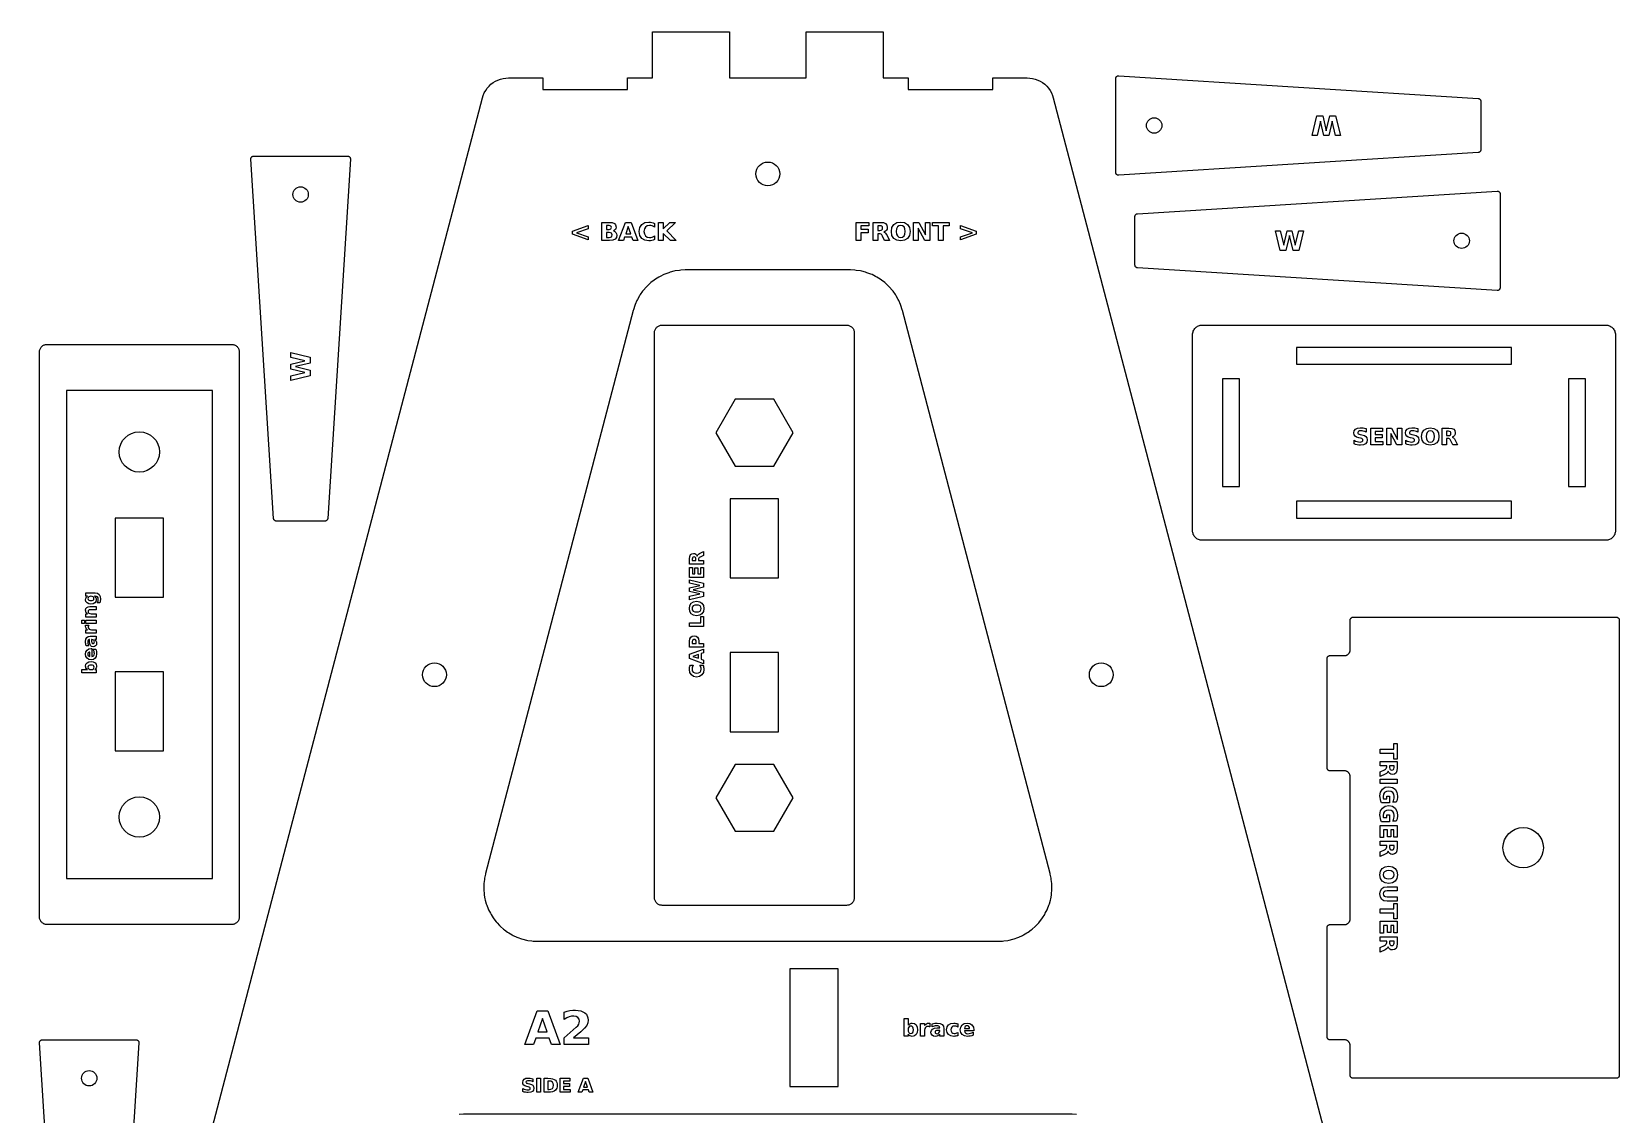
# Model space of a CAD drawing. Header units: millimetres. Extents: x 6 to 892, y 6 to 593.
# Drawn here: x 479 to 892, y 311.6 to 593.4 of the extents above; entities that cross this region are included whole.
import ezdxf

# ---------------------------------------------------------------- set-up
doc = ezdxf.new("R2010")
doc.units = ezdxf.units.MM
doc.layers.add('CUT', color=1, linetype='Continuous')
doc.layers.add('ENGRAVE', color=5, linetype='Continuous')

msp = doc.modelspace()

# ---------------------------------------------------------------- linework, layer by layer
at = {"layer": 'CUT'}
for points in [[(462.6, 66.6), (526.88, 311.65), (538.68, 356.65), (596.25, 576.13), (596.46, 576.8), (596.74, 577.45), (597.09, 578.07), (597.5, 578.65), (597.96, 579.18), (598.47, 579.67), (599.03, 580.1), (599.63, 580.47), (600.27, 580.79), (600.93, 581.03), (601.62, 581.21), (602.31, 581.31), (603.02, 581.35), (612, 581.35), (612, 578.35), (634, 578.35), (634, 581.35), (640.5, 581.35), (640.5, 593.35), (660.5, 593.35), (660.5, 581.35), (680.5, 581.35), (680.5, 593.35), (700.5, 593.35), (700.5, 581.35), (707, 581.35), (707, 578.35), (729, 578.35), (729, 581.35), (737.98, 581.35), (738.69, 581.31), (739.38, 581.21), (740.07, 581.03), (740.73, 580.79), (741.37, 580.47), (741.97, 580.1), (742.53, 579.67), (743.04, 579.18), (743.5, 578.65), (743.91, 578.07), (744.26, 577.45), (744.54, 576.8), (744.75, 576.13), (802.32, 356.65), (814.12, 311.65), (878.4, 66.6)], [(486.91, 236.7), (481, 330.2), (481, 330.27), (481.01, 330.35), (481.02, 330.42), (481.04, 330.49), (481.06, 330.55), (481.1, 330.62), (481.13, 330.68), (481.18, 330.74), (481.23, 330.79), (481.28, 330.84), (481.34, 330.88), (481.4, 330.92), (481.47, 330.95), (481.54, 330.97), (481.61, 330.99), (481.68, 331), (481.75, 331), (506.15, 331), (506.22, 331), (506.3, 330.99), (506.37, 330.97), (506.43, 330.95), (506.5, 330.92), (506.56, 330.88), (506.62, 330.84), (506.67, 330.79), (506.72, 330.74), (506.77, 330.68), (506.81, 330.62), (506.84, 330.55), (506.86, 330.49), (506.88, 330.42), (506.9, 330.35), (506.9, 330.27), (506.9, 330.2), (501, 236.7)], [(750.8, 311.59), (749.65, 311.65), (749.47, 311.65), (591.53, 311.65), (591.35, 311.65), (590.2, 311.59)]]:
    msp.add_lwpolyline(points, dxfattribs=at)
for points in [[(855.3, 576), (855.37, 575.99), (855.45, 575.97), (855.52, 575.95), (855.59, 575.92), (855.65, 575.88), (855.71, 575.84), (855.77, 575.79), (855.82, 575.73), (855.87, 575.67), (855.91, 575.61), (855.94, 575.54), (855.97, 575.47), (855.98, 575.4), (856, 575.32), (856, 575.25), (856, 562.65), (856, 562.58), (855.98, 562.51), (855.97, 562.43), (855.94, 562.36), (855.91, 562.29), (855.87, 562.23), (855.82, 562.17), (855.77, 562.11), (855.71, 562.07), (855.65, 562.02), (855.59, 561.98), (855.52, 561.95), (855.45, 561.93), (855.37, 561.91), (855.3, 561.91), (761.8, 556), (761.73, 556), (761.65, 556.01), (761.58, 556.02), (761.51, 556.04), (761.45, 556.06), (761.38, 556.1), (761.32, 556.13), (761.26, 556.18), (761.21, 556.23), (761.16, 556.28), (761.12, 556.34), (761.08, 556.4), (761.05, 556.47), (761.03, 556.54), (761.01, 556.61), (761, 556.68), (761, 556.75), (761, 581.15), (761, 581.22), (761.01, 581.3), (761.03, 581.37), (761.05, 581.43), (761.08, 581.5), (761.12, 581.56), (761.16, 581.62), (761.21, 581.67), (761.26, 581.72), (761.32, 581.77), (761.38, 581.81), (761.45, 581.84), (761.51, 581.86), (761.58, 581.88), (761.65, 581.9), (761.73, 581.9), (761.8, 581.9), (855.3, 576)], [(556, 466.7), (555.99, 466.63), (555.97, 466.55), (555.95, 466.48), (555.92, 466.41), (555.88, 466.35), (555.84, 466.29), (555.79, 466.23), (555.73, 466.18), (555.67, 466.13), (555.61, 466.09), (555.54, 466.06), (555.47, 466.03), (555.4, 466.02), (555.32, 466), (555.25, 466), (542.65, 466), (542.58, 466), (542.51, 466.02), (542.43, 466.03), (542.36, 466.06), (542.29, 466.09), (542.23, 466.13), (542.17, 466.18), (542.11, 466.23), (542.07, 466.29), (542.02, 466.35), (541.98, 466.41), (541.95, 466.48), (541.93, 466.55), (541.91, 466.63), (541.91, 466.7), (536, 560.2), (536, 560.27), (536.01, 560.35), (536.02, 560.42), (536.04, 560.49), (536.06, 560.55), (536.1, 560.62), (536.13, 560.68), (536.18, 560.74), (536.23, 560.79), (536.28, 560.84), (536.34, 560.88), (536.4, 560.92), (536.47, 560.95), (536.54, 560.97), (536.61, 560.99), (536.68, 561), (536.75, 561), (561.15, 561), (561.22, 561), (561.3, 560.99), (561.37, 560.97), (561.43, 560.95), (561.5, 560.92), (561.56, 560.88), (561.62, 560.84), (561.67, 560.79), (561.72, 560.74), (561.77, 560.68), (561.81, 560.62), (561.84, 560.55), (561.86, 560.49), (561.88, 560.42), (561.9, 560.35), (561.9, 560.27), (561.9, 560.2), (556, 466.7)], [(766.7, 531.91), (766.63, 531.91), (766.55, 531.93), (766.48, 531.95), (766.41, 531.98), (766.35, 532.02), (766.29, 532.07), (766.23, 532.11), (766.18, 532.17), (766.13, 532.23), (766.09, 532.29), (766.06, 532.36), (766.03, 532.43), (766.02, 532.51), (766, 532.58), (766, 532.65), (766, 545.25), (766, 545.32), (766.02, 545.4), (766.03, 545.47), (766.06, 545.54), (766.09, 545.61), (766.13, 545.67), (766.18, 545.73), (766.23, 545.79), (766.29, 545.84), (766.35, 545.88), (766.41, 545.92), (766.48, 545.95), (766.55, 545.97), (766.63, 545.99), (766.7, 546), (860.2, 551.9), (860.27, 551.9), (860.35, 551.9), (860.42, 551.88), (860.49, 551.86), (860.55, 551.84), (860.62, 551.81), (860.68, 551.77), (860.74, 551.72), (860.79, 551.67), (860.84, 551.62), (860.88, 551.56), (860.92, 551.5), (860.95, 551.43), (860.97, 551.37), (860.99, 551.3), (861, 551.22), (861, 551.15), (861, 526.75), (861, 526.68), (860.99, 526.61), (860.97, 526.54), (860.95, 526.47), (860.92, 526.4), (860.88, 526.34), (860.84, 526.28), (860.79, 526.23), (860.74, 526.18), (860.68, 526.13), (860.62, 526.1), (860.55, 526.06), (860.49, 526.04), (860.42, 526.02), (860.35, 526.01), (860.27, 526), (860.2, 526), (766.7, 531.91)], [(646.08, 531.02), (645.06, 530.76), (644.72, 530.65), (643.72, 530.28), (643.4, 530.14), (642.45, 529.68), (642.14, 529.51), (641.24, 528.95), (640.94, 528.74), (640.1, 528.1), (639.84, 527.87), (639.07, 527.14), (638.82, 526.88), (638.13, 526.08), (637.91, 525.8), (637.3, 524.93), (637.12, 524.63), (636.6, 523.7), (636.44, 523.39), (636.02, 522.41), (635.9, 522.08), (635.55, 520.99), (635.5, 520.82), (597.07, 374.28), (597.03, 374.12), (596.8, 373.05), (596.75, 372.72), (596.63, 371.72), (596.61, 371.38), (596.6, 370.37), (596.61, 370.03), (596.69, 369.03), (596.73, 368.69), (596.91, 367.7), (596.98, 367.37), (597.25, 366.4), (597.36, 366.08), (597.72, 365.14), (597.86, 364.83), (598.31, 363.93), (598.48, 363.64), (599.01, 362.78), (599.21, 362.51), (599.82, 361.71), (600.04, 361.45), (600.73, 360.72), (600.97, 360.48), (601.73, 359.82), (601.99, 359.61), (602.81, 359.02), (603.09, 358.83), (603.96, 358.32), (604.26, 358.17), (605.18, 357.74), (605.49, 357.62), (606.44, 357.28), (606.77, 357.19), (607.75, 356.95), (608.08, 356.88), (609.07, 356.74), (609.41, 356.71), (610.5, 356.65), (610.67, 356.65), (730.33, 356.65), (730.5, 356.65), (731.59, 356.71), (731.93, 356.74), (732.92, 356.88), (733.25, 356.95), (734.23, 357.19), (734.56, 357.28), (735.51, 357.62), (735.82, 357.74), (736.74, 358.17), (737.04, 358.32), (737.91, 358.83), (738.19, 359.02), (739.01, 359.61), (739.27, 359.82), (740.03, 360.48), (740.27, 360.72), (740.96, 361.45), (741.18, 361.71), (741.79, 362.51), (741.99, 362.78), (742.52, 363.64), (742.69, 363.93), (743.14, 364.83), (743.28, 365.14), (743.64, 366.08), (743.75, 366.4), (744.02, 367.37), (744.09, 367.7), (744.27, 368.69), (744.31, 369.03), (744.39, 370.03), (744.4, 370.37), (744.39, 371.38), (744.37, 371.72), (744.25, 372.72), (744.2, 373.05), (743.97, 374.12), (743.93, 374.28), (705.5, 520.82), (705.45, 520.99), (705.1, 522.08), (704.98, 522.41), (704.56, 523.39), (704.4, 523.7), (703.88, 524.63), (703.7, 524.93), (703.09, 525.8), (702.87, 526.08), (702.18, 526.88), (701.93, 527.14), (701.16, 527.87), (700.9, 528.1), (700.06, 528.74), (699.76, 528.95), (698.86, 529.51), (698.55, 529.68), (697.6, 530.14), (697.28, 530.28), (696.28, 530.65), (695.94, 530.76), (694.92, 531.02), (694.57, 531.09), (693.52, 531.25), (693.17, 531.29), (692.02, 531.35), (691.85, 531.35), (649.15, 531.35), (648.98, 531.35), (647.83, 531.29), (647.48, 531.25), (646.43, 531.09), (646.08, 531.02)], [(692.85, 367.23), (692.76, 367.06), (692.66, 366.89), (692.55, 366.73), (692.41, 366.59), (692.27, 366.45), (692.11, 366.34), (691.94, 366.24), (691.77, 366.15), (691.58, 366.09), (691.39, 366.04), (691.2, 366.01), (691, 366), (643, 366), (642.8, 366.01), (642.61, 366.04), (642.42, 366.09), (642.23, 366.15), (642.06, 366.24), (641.89, 366.34), (641.73, 366.45), (641.59, 366.59), (641.45, 366.73), (641.34, 366.89), (641.24, 367.06), (641.15, 367.23), (641.09, 367.42), (641.04, 367.61), (641.01, 367.8), (641, 368), (641, 515), (641.01, 515.2), (641.04, 515.39), (641.09, 515.58), (641.15, 515.77), (641.24, 515.94), (641.34, 516.11), (641.45, 516.27), (641.59, 516.41), (641.73, 516.55), (641.89, 516.66), (642.06, 516.76), (642.23, 516.85), (642.42, 516.91), (642.61, 516.96), (642.8, 516.99), (643, 517), (691, 517), (691.2, 516.99), (691.39, 516.96), (691.58, 516.91), (691.77, 516.85), (691.94, 516.76), (692.11, 516.66), (692.27, 516.55), (692.41, 516.41), (692.55, 516.27), (692.66, 516.11), (692.76, 515.94), (692.85, 515.77), (692.91, 515.58), (692.96, 515.39), (692.99, 515.2), (693, 515), (693, 368), (692.99, 367.8), (692.96, 367.61), (692.91, 367.42), (692.85, 367.23)], [(782.54, 461.19), (782.32, 461.3), (782.11, 461.42), (781.91, 461.57), (781.73, 461.73), (781.57, 461.91), (781.42, 462.11), (781.3, 462.32), (781.19, 462.54), (781.11, 462.77), (781.05, 463.01), (781.01, 463.25), (781, 463.5), (781, 514.5), (781.01, 514.75), (781.05, 514.99), (781.11, 515.23), (781.19, 515.46), (781.3, 515.68), (781.42, 515.89), (781.57, 516.09), (781.73, 516.27), (781.91, 516.43), (782.11, 516.58), (782.32, 516.7), (782.54, 516.81), (782.77, 516.89), (783.01, 516.95), (783.25, 516.99), (783.5, 517), (888.5, 517), (888.75, 516.99), (888.99, 516.95), (889.23, 516.89), (889.46, 516.81), (889.68, 516.7), (889.89, 516.58), (890.09, 516.43), (890.27, 516.27), (890.43, 516.09), (890.58, 515.89), (890.7, 515.68), (890.81, 515.46), (890.89, 515.23), (890.95, 514.99), (890.99, 514.75), (891, 514.5), (891, 463.5), (890.99, 463.25), (890.95, 463.01), (890.89, 462.77), (890.81, 462.54), (890.7, 462.32), (890.58, 462.11), (890.43, 461.91), (890.27, 461.73), (890.09, 461.57), (889.89, 461.42), (889.68, 461.3), (889.46, 461.19), (889.23, 461.11), (888.99, 461.05), (888.75, 461.01), (888.5, 461), (783.5, 461), (783.25, 461.01), (783.01, 461.05), (782.77, 461.11), (782.54, 461.19)], [(532.96, 362.61), (532.91, 362.42), (532.85, 362.23), (532.76, 362.06), (532.66, 361.89), (532.55, 361.73), (532.41, 361.59), (532.27, 361.45), (532.11, 361.34), (531.94, 361.24), (531.77, 361.15), (531.58, 361.09), (531.39, 361.04), (531.2, 361.01), (531, 361), (483, 361), (482.8, 361.01), (482.61, 361.04), (482.42, 361.09), (482.23, 361.15), (482.06, 361.24), (481.89, 361.34), (481.73, 361.45), (481.59, 361.59), (481.45, 361.73), (481.34, 361.89), (481.24, 362.06), (481.15, 362.23), (481.09, 362.42), (481.04, 362.61), (481.01, 362.8), (481, 363), (481, 510), (481.01, 510.2), (481.04, 510.39), (481.09, 510.58), (481.15, 510.77), (481.24, 510.94), (481.34, 511.11), (481.45, 511.27), (481.59, 511.41), (481.73, 511.55), (481.89, 511.66), (482.06, 511.76), (482.23, 511.85), (482.42, 511.91), (482.61, 511.96), (482.8, 511.99), (483, 512), (531, 512), (531.2, 511.99), (531.39, 511.96), (531.58, 511.91), (531.77, 511.85), (531.94, 511.76), (532.11, 511.66), (532.27, 511.55), (532.41, 511.41), (532.55, 511.27), (532.66, 511.11), (532.76, 510.94), (532.85, 510.77), (532.91, 510.58), (532.96, 510.39), (532.99, 510.2), (533, 510), (533, 363), (532.99, 362.8), (532.96, 362.61)], [(864, 511.2), (808, 511.2), (808, 506.8), (864, 506.8), (864, 511.2)], [(793.2, 475), (793.2, 503), (788.8, 503), (788.8, 475), (793.2, 475)], [(878.8, 475), (883.2, 475), (883.2, 503), (878.8, 503), (878.8, 475)], [(656.95, 489), (661.98, 480.3), (672.02, 480.3), (677.05, 489), (672.02, 497.7), (661.98, 497.7), (656.95, 489)], [(673.3, 451.2), (673.3, 471.8), (660.7, 471.8), (660.7, 451.2), (673.3, 451.2)], [(808, 471.2), (808, 466.8), (864, 466.8), (864, 471.2), (808, 471.2)], [(500.7, 466.8), (500.7, 446.2), (513.3, 446.2), (513.3, 466.8), (500.7, 466.8)], [(822, 440.25), (822, 440.32), (822.01, 440.4), (822.03, 440.47), (822.06, 440.54), (822.09, 440.6), (822.13, 440.67), (822.17, 440.73), (822.22, 440.78), (822.27, 440.83), (822.33, 440.87), (822.4, 440.91), (822.46, 440.94), (822.53, 440.97), (822.6, 440.99), (822.68, 441), (822.75, 441), (891.25, 441), (891.32, 441), (891.4, 440.99), (891.47, 440.97), (891.54, 440.94), (891.6, 440.91), (891.67, 440.87), (891.73, 440.83), (891.78, 440.78), (891.83, 440.73), (891.87, 440.67), (891.91, 440.6), (891.94, 440.54), (891.97, 440.47), (891.99, 440.4), (892, 440.32), (892, 440.25), (892, 321.75), (892, 321.68), (891.99, 321.6), (891.97, 321.53), (891.94, 321.46), (891.91, 321.4), (891.87, 321.33), (891.83, 321.27), (891.78, 321.22), (891.73, 321.17), (891.67, 321.13), (891.6, 321.09), (891.54, 321.06), (891.47, 321.03), (891.4, 321.01), (891.32, 321), (891.25, 321), (822.75, 321), (822.68, 321), (822.6, 321.01), (822.53, 321.03), (822.46, 321.06), (822.4, 321.09), (822.33, 321.13), (822.27, 321.17), (822.22, 321.22), (822.17, 321.27), (822.13, 321.33), (822.09, 321.4), (822.06, 321.46), (822.03, 321.53), (822.01, 321.6), (822, 321.68), (822, 321.75), (822, 329.49), (822, 329.51), (821.99, 329.63), (821.99, 329.67), (821.97, 329.77), (821.97, 329.81), (821.94, 329.92), (821.93, 329.95), (821.89, 330.06), (821.88, 330.09), (821.83, 330.19), (821.81, 330.22), (821.76, 330.32), (821.74, 330.35), (821.67, 330.44), (821.65, 330.47), (821.57, 330.55), (821.55, 330.57), (821.47, 330.65), (821.44, 330.67), (821.35, 330.74), (821.32, 330.76), (821.22, 330.81), (821.19, 330.83), (821.09, 330.88), (821.06, 330.89), (820.95, 330.93), (820.92, 330.94), (820.81, 330.97), (820.77, 330.97), (820.67, 330.99), (820.63, 330.99), (820.51, 331), (820.49, 331), (816.75, 331), (816.68, 331), (816.6, 331.01), (816.53, 331.03), (816.46, 331.06), (816.4, 331.09), (816.33, 331.13), (816.27, 331.17), (816.22, 331.22), (816.17, 331.27), (816.13, 331.33), (816.09, 331.4), (816.06, 331.46), (816.03, 331.53), (816.01, 331.6), (816, 331.68), (816, 331.75), (816, 360.25), (816, 360.32), (816.01, 360.4), (816.03, 360.47), (816.06, 360.54), (816.09, 360.6), (816.13, 360.67), (816.17, 360.73), (816.22, 360.78), (816.27, 360.83), (816.33, 360.87), (816.4, 360.91), (816.46, 360.94), (816.53, 360.97), (816.6, 360.99), (816.68, 361), (816.75, 361), (820.49, 361), (820.51, 361), (820.63, 361.01), (820.67, 361.01), (820.77, 361.03), (820.81, 361.03), (820.92, 361.06), (820.95, 361.07), (821.06, 361.11), (821.09, 361.12), (821.19, 361.17), (821.22, 361.19), (821.32, 361.24), (821.35, 361.26), (821.44, 361.33), (821.47, 361.35), (821.55, 361.43), (821.57, 361.45), (821.65, 361.53), (821.67, 361.56), (821.74, 361.65), (821.76, 361.68), (821.81, 361.78), (821.83, 361.81), (821.88, 361.91), (821.89, 361.94), (821.93, 362.05), (821.94, 362.08), (821.97, 362.19), (821.97, 362.23), (821.99, 362.33), (821.99, 362.37), (822, 362.49), (822, 362.51), (822, 399.49), (822, 399.51), (821.99, 399.63), (821.99, 399.67), (821.97, 399.77), (821.97, 399.81), (821.94, 399.92), (821.93, 399.95), (821.89, 400.06), (821.88, 400.09), (821.83, 400.19), (821.81, 400.22), (821.76, 400.32), (821.74, 400.35), (821.67, 400.44), (821.65, 400.47), (821.57, 400.55), (821.55, 400.57), (821.47, 400.65), (821.44, 400.67), (821.35, 400.74), (821.32, 400.76), (821.22, 400.81), (821.19, 400.83), (821.09, 400.88), (821.06, 400.89), (820.95, 400.93), (820.92, 400.94), (820.81, 400.97), (820.77, 400.97), (820.67, 400.99), (820.63, 400.99), (820.51, 401), (820.49, 401), (816.75, 401), (816.68, 401), (816.6, 401.01), (816.53, 401.03), (816.46, 401.06), (816.4, 401.09), (816.33, 401.13), (816.27, 401.17), (816.22, 401.22), (816.17, 401.27), (816.13, 401.33), (816.09, 401.4), (816.06, 401.46), (816.03, 401.53), (816.01, 401.6), (816, 401.68), (816, 401.75), (816, 430.25), (816, 430.32), (816.01, 430.4), (816.03, 430.47), (816.06, 430.54), (816.09, 430.6), (816.13, 430.67), (816.17, 430.73), (816.22, 430.78), (816.27, 430.83), (816.33, 430.87), (816.4, 430.91), (816.46, 430.94), (816.53, 430.97), (816.6, 430.99), (816.68, 431), (816.75, 431), (820.49, 431), (820.51, 431), (820.63, 431.01), (820.67, 431.01), (820.77, 431.03), (820.81, 431.03), (820.92, 431.06), (820.95, 431.07), (821.06, 431.11), (821.09, 431.12), (821.19, 431.17), (821.22, 431.19), (821.32, 431.24), (821.35, 431.26), (821.44, 431.33), (821.47, 431.35), (821.55, 431.43), (821.57, 431.45), (821.65, 431.53), (821.67, 431.56), (821.74, 431.65), (821.76, 431.68), (821.81, 431.78), (821.83, 431.81), (821.88, 431.91), (821.89, 431.94), (821.93, 432.05), (821.94, 432.08), (821.97, 432.19), (821.97, 432.23), (821.99, 432.33), (821.99, 432.37), (822, 432.49), (822, 432.51), (822, 440.25)], [(673.3, 431.8), (660.7, 431.8), (660.7, 411.2), (673.3, 411.2), (673.3, 431.8)], [(500.7, 406.2), (513.3, 406.2), (513.3, 426.8), (500.7, 426.8), (500.7, 406.2)], [(661.98, 385.3), (672.02, 385.3), (677.05, 394), (672.02, 402.7), (661.98, 402.7), (656.95, 394), (661.98, 385.3)], [(688.8, 349.45), (676.2, 349.45), (676.2, 318.85), (688.8, 318.85), (688.8, 349.45)]]:
    msp.add_lwpolyline(points, close=True, dxfattribs=at)
for centre, radius in [((771, 568.95), 2), ((670.5, 556.35), 3.1), ((548.95, 551), 2), ((851, 538.95), 2), ((507, 484), 5.25), ((583.76, 426.03), 3.1), ((757.24, 426.03), 3.1), ((507, 389), 5.25), ((867, 381), 5.25), ((493.95, 321), 2)]:
    msp.add_circle(centre, radius, dxfattribs=at)
at = {"layer": 'ENGRAVE'}
for points in [[(819.44, 566.37), (818.18, 566.37), (817.29, 570.08), (816.42, 566.37), (815.15, 566.37), (814.28, 570.08), (813.39, 566.37), (812.14, 566.37), (813.35, 571.47), (814.86, 571.47), (815.79, 567.59), (816.71, 571.47), (818.22, 571.47), (819.44, 566.37)], [(630.38, 541.55), (630.73, 541.38), (630.99, 541.12), (631.15, 540.78), (631.2, 540.37), (631.09, 539.77), (630.74, 539.35), (630.15, 539.09), (629.33, 539.01), (627.3, 539.01), (627.3, 543.75), (629.14, 543.75), (629.99, 543.67), (630.57, 543.45), (630.9, 543.06), (631.01, 542.49), (630.97, 542.17), (630.85, 541.91), (630.65, 541.7), (630.38, 541.55)], [(629.2, 541.91), (629.45, 541.95), (629.64, 542.04), (629.75, 542.2), (629.79, 542.42), (629.75, 542.63), (629.64, 542.79), (629.45, 542.88), (629.2, 542.92), (628.52, 542.92), (628.52, 541.91), (629.2, 541.91)], [(629.24, 539.84), (629.56, 539.88), (629.79, 540), (629.93, 540.19), (629.98, 540.47), (629.93, 540.74), (629.8, 540.93), (629.57, 541.04), (629.24, 541.08), (628.52, 541.08), (628.52, 539.84), (629.24, 539.84)], [(635.13, 539.87), (633.22, 539.87), (632.92, 539.01), (631.69, 539.01), (633.45, 543.75), (634.9, 543.75), (636.66, 539.01), (635.43, 539.01), (635.13, 539.87)], [(641.04, 539.27), (640.7, 539.12), (640.34, 539.01), (639.97, 538.94), (639.58, 538.92), (638.52, 539.08), (637.71, 539.58), (637.19, 540.36), (637.01, 541.37), (637.19, 542.39), (637.71, 543.17), (638.52, 543.67), (639.58, 543.83), (639.97, 543.81), (640.34, 543.74), (640.7, 543.63), (641.04, 543.48), (641.04, 542.5), (640.71, 542.7), (640.37, 542.84), (640.04, 542.92), (639.68, 542.95), (639.1, 542.84), (638.65, 542.53), (638.37, 542.03), (638.28, 541.37), (638.37, 540.72), (638.65, 540.22), (639.1, 539.91), (639.68, 539.8), (640.04, 539.83), (640.37, 539.91), (640.71, 540.05), (641.04, 540.25), (641.04, 539.27)], [(642.06, 543.75), (643.28, 543.75), (643.28, 542.02), (645.04, 543.75), (646.46, 543.75), (644.18, 541.5), (646.69, 539.01), (645.16, 539.01), (643.28, 540.88), (643.28, 539.01), (642.06, 539.01), (642.06, 543.75)], [(693.46, 543.75), (696.76, 543.75), (696.76, 542.82), (694.68, 542.82), (694.68, 541.94), (696.64, 541.94), (696.64, 541.02), (694.68, 541.02), (694.68, 539.01), (693.46, 539.01), (693.46, 543.75)], [(699.13, 540.8), (699.13, 539.01), (697.9, 539.01), (697.9, 543.75), (699.77, 543.75), (700.58, 543.67), (701.14, 543.43), (701.47, 543.03), (701.58, 542.44), (701.52, 542.01), (701.35, 541.67), (701.07, 541.41), (700.67, 541.23), (700.9, 541.13), (701.12, 540.97), (701.32, 540.71), (701.52, 540.36), (702.18, 539.01), (700.88, 539.01), (700.3, 540.19), (700.13, 540.49), (699.95, 540.67), (699.74, 540.77), (699.47, 540.8), (699.13, 540.8)], [(699.64, 541.65), (699.97, 541.68), (700.19, 541.79), (700.31, 541.98), (700.36, 542.26), (700.31, 542.54), (700.19, 542.72), (699.97, 542.83), (699.64, 542.86), (699.13, 542.86), (699.13, 541.65), (699.64, 541.65)], [(705.07, 543.83), (706.09, 543.67), (706.86, 543.18), (707.35, 542.4), (707.51, 541.37), (707.35, 540.35), (706.86, 539.57), (706.09, 539.08), (705.07, 538.92), (704.06, 539.08), (703.28, 539.57), (702.8, 540.35), (702.64, 541.37), (702.8, 542.4), (703.28, 543.18), (704.06, 543.67), (705.07, 543.83)], [(705.07, 542.95), (704.58, 542.85), (704.21, 542.54), (703.98, 542.04), (703.9, 541.37), (703.98, 540.71), (704.21, 540.22), (704.58, 539.91), (705.07, 539.8), (705.57, 539.91), (705.94, 540.22), (706.17, 540.71), (706.25, 541.37), (706.17, 542.04), (705.94, 542.54), (705.57, 542.85), (705.07, 542.95)], [(708.43, 543.75), (709.8, 543.75), (711.52, 540.5), (711.52, 543.75), (712.68, 543.75), (712.68, 539.01), (711.32, 539.01), (709.59, 542.26), (709.59, 539.01), (708.43, 539.01), (708.43, 543.75)], [(713.31, 543.75), (717.68, 543.75), (717.68, 542.82), (716.1, 542.82), (716.1, 539.01), (714.88, 539.01), (714.88, 542.82), (713.31, 542.82), (713.31, 543.75)], [(802.56, 541.53), (803.82, 541.53), (804.71, 537.83), (805.58, 541.53), (806.85, 541.53), (807.72, 537.83), (808.61, 541.53), (809.86, 541.53), (808.65, 536.43), (807.14, 536.43), (806.21, 540.31), (805.29, 536.43), (803.78, 536.43), (802.56, 541.53)], [(546.37, 502.56), (546.37, 503.82), (550.08, 504.7), (546.37, 505.58), (546.37, 506.85), (550.08, 507.72), (546.37, 508.61), (546.37, 509.86), (551.47, 508.65), (551.47, 507.14), (547.59, 506.21), (551.47, 505.29), (551.47, 503.78), (546.37, 502.56)], [(826.13, 490.08), (826.13, 489.15), (825.77, 489.29), (825.42, 489.39), (825.09, 489.45), (824.78, 489.48), (824.43, 489.45), (824.18, 489.36), (824.04, 489.22), (823.99, 489.02), (824.02, 488.86), (824.12, 488.74), (824.3, 488.65), (824.59, 488.58), (825.07, 488.48), (825.69, 488.29), (826.11, 488.03), (826.34, 487.67), (826.42, 487.18), (826.31, 486.55), (825.99, 486.11), (825.44, 485.84), (824.67, 485.75), (824.26, 485.77), (823.84, 485.83), (823.42, 485.93), (823, 486.07), (823, 487.02), (823.41, 486.83), (823.81, 486.68), (824.2, 486.6), (824.57, 486.57), (824.89, 486.6), (825.13, 486.69), (825.28, 486.85), (825.33, 487.05), (825.3, 487.23), (825.2, 487.36), (825, 487.47), (824.66, 487.56), (824.23, 487.66), (823.66, 487.84), (823.27, 488.11), (823.04, 488.47), (822.96, 488.94), (823.07, 489.51), (823.39, 489.94), (823.9, 490.21), (824.6, 490.29), (824.96, 490.28), (825.34, 490.24), (825.73, 490.17), (826.13, 490.08)], [(827.41, 490.21), (830.45, 490.21), (830.45, 489.36), (828.53, 489.36), (828.53, 488.55), (830.34, 488.55), (830.34, 487.69), (828.53, 487.69), (828.53, 486.69), (830.51, 486.69), (830.51, 485.84), (827.41, 485.84), (827.41, 490.21)], [(831.5, 490.21), (832.76, 490.21), (834.35, 487.21), (834.35, 490.21), (835.42, 490.21), (835.42, 485.84), (834.16, 485.84), (832.57, 488.84), (832.57, 485.84), (831.5, 485.84), (831.5, 490.21)], [(839.57, 490.08), (839.57, 489.15), (839.21, 489.29), (838.87, 489.39), (838.53, 489.45), (838.22, 489.48), (837.87, 489.45), (837.62, 489.36), (837.48, 489.22), (837.43, 489.02), (837.46, 488.86), (837.56, 488.74), (837.74, 488.65), (838.03, 488.58), (838.51, 488.48), (839.14, 488.29), (839.55, 488.03), (839.78, 487.67), (839.86, 487.18), (839.75, 486.55), (839.43, 486.11), (838.88, 485.84), (838.12, 485.75), (837.7, 485.77), (837.28, 485.83), (836.86, 485.93), (836.44, 486.07), (836.44, 487.02), (836.86, 486.83), (837.25, 486.68), (837.64, 486.6), (838.01, 486.57), (838.33, 486.6), (838.57, 486.69), (838.72, 486.85), (838.77, 487.05), (838.74, 487.23), (838.64, 487.36), (838.44, 487.47), (838.1, 487.56), (837.67, 487.66), (837.1, 487.84), (836.71, 488.11), (836.48, 488.47), (836.4, 488.94), (836.51, 489.51), (836.83, 489.94), (837.34, 490.21), (838.04, 490.29), (838.41, 490.28), (838.78, 490.24), (839.17, 490.17), (839.57, 490.08)], [(842.84, 490.29), (843.78, 490.14), (844.5, 489.69), (844.95, 488.97), (845.09, 488.02), (844.95, 487.08), (844.5, 486.36), (843.78, 485.91), (842.84, 485.75), (841.91, 485.91), (841.19, 486.36), (840.74, 487.08), (840.59, 488.02), (840.74, 488.97), (841.19, 489.69), (841.91, 490.14), (842.84, 490.29)], [(842.84, 489.48), (842.39, 489.38), (842.04, 489.1), (841.83, 488.64), (841.76, 488.02), (841.83, 487.41), (842.04, 486.95), (842.39, 486.67), (842.84, 486.57), (843.3, 486.67), (843.65, 486.95), (843.86, 487.41), (843.93, 488.02), (843.86, 488.64), (843.65, 489.1), (843.3, 489.38), (842.84, 489.48)], [(847.08, 487.5), (847.08, 485.84), (845.95, 485.84), (845.95, 490.21), (847.67, 490.21), (848.42, 490.14), (848.94, 489.92), (849.24, 489.55), (849.34, 489.01), (849.29, 488.61), (849.13, 488.3), (848.87, 488.05), (848.5, 487.88), (848.72, 487.8), (848.91, 487.65), (849.1, 487.41), (849.28, 487.08), (849.9, 485.84), (848.7, 485.84), (848.16, 486.93), (848, 487.2), (847.84, 487.37), (847.64, 487.47), (847.39, 487.5), (847.08, 487.5)], [(847.55, 488.27), (847.85, 488.31), (848.06, 488.41), (848.17, 488.58), (848.21, 488.84), (848.17, 489.1), (848.06, 489.27), (847.85, 489.36), (847.55, 489.4), (847.08, 489.4), (847.08, 488.27), (847.55, 488.27)], [(652.42, 455.72), (653.8, 455.72), (653.8, 454.78), (650.15, 454.78), (650.15, 456.21), (650.22, 456.83), (650.4, 457.27), (650.71, 457.52), (651.16, 457.6), (651.49, 457.56), (651.75, 457.43), (651.96, 457.21), (652.1, 456.9), (652.17, 457.08), (652.3, 457.25), (652.49, 457.4), (652.76, 457.56), (653.8, 458.07), (653.8, 457.07), (652.89, 456.62), (652.66, 456.49), (652.52, 456.35), (652.45, 456.19), (652.42, 455.98), (652.42, 455.72)], [(651.77, 456.11), (651.74, 456.36), (651.66, 456.53), (651.52, 456.63), (651.3, 456.66), (651.09, 456.63), (650.94, 456.53), (650.86, 456.36), (650.84, 456.11), (650.84, 455.72), (651.77, 455.72), (651.77, 456.11)], [(650.15, 451.36), (650.15, 453.9), (650.87, 453.9), (650.87, 452.3), (651.54, 452.3), (651.54, 453.8), (652.25, 453.8), (652.25, 452.3), (653.09, 452.3), (653.09, 453.95), (653.8, 453.95), (653.8, 451.36), (650.15, 451.36)], [(650.15, 445.54), (650.15, 446.44), (652.8, 447.07), (650.15, 447.69), (650.15, 448.6), (652.8, 449.22), (650.15, 449.85), (650.15, 450.74), (653.8, 449.89), (653.8, 448.8), (651.03, 448.14), (653.8, 447.49), (653.8, 446.4), (650.15, 445.54)], [(495.34, 446.45), (495.54, 446.26), (495.69, 446.05), (495.77, 445.82), (495.8, 445.55), (495.7, 445.09), (495.41, 444.72), (494.96, 444.48), (494.4, 444.4), (493.84, 444.48), (493.4, 444.72), (493.1, 445.09), (493, 445.55), (493.03, 445.82), (493.12, 446.05), (493.26, 446.26), (493.47, 446.45), (493.07, 446.45), (493.07, 447.33), (495.52, 447.33), (496.11, 447.23), (496.53, 446.92), (496.79, 446.41), (496.88, 445.71), (496.87, 445.46), (496.84, 445.21), (496.79, 444.97), (496.72, 444.73), (496.04, 444.73), (496.15, 444.96), (496.24, 445.18), (496.28, 445.4), (496.3, 445.62), (496.25, 445.99), (496.11, 446.25), (495.87, 446.4), (495.52, 446.45), (495.34, 446.45)], [(493.63, 445.88), (493.68, 445.63), (493.84, 445.45), (494.08, 445.34), (494.4, 445.3), (494.73, 445.34), (494.97, 445.45), (495.12, 445.63), (495.16, 445.88), (495.11, 446.12), (494.96, 446.3), (494.72, 446.41), (494.4, 446.45), (494.08, 446.41), (493.84, 446.3), (493.68, 446.12), (493.63, 445.88)], [(494.14, 443.78), (495.8, 443.78), (495.8, 442.9), (495.53, 442.9), (494.53, 442.9), (494.23, 442.9), (494.04, 442.89), (493.92, 442.87), (493.84, 442.83), (493.76, 442.77), (493.71, 442.69), (493.67, 442.6), (493.66, 442.49), (493.71, 442.25), (493.87, 442.06), (494.12, 441.95), (494.45, 441.91), (495.8, 441.91), (495.8, 441.03), (493.07, 441.03), (493.07, 441.91), (493.47, 441.91), (493.26, 442.11), (493.11, 442.33), (493.03, 442.56), (493, 442.82), (493.07, 443.23), (493.29, 443.54), (493.65, 443.72), (494.14, 443.78)], [(650.09, 443.26), (650.21, 444.04), (650.59, 444.64), (651.19, 445.01), (651.98, 445.13), (652.77, 445.01), (653.37, 444.64), (653.75, 444.04), (653.87, 443.26), (653.75, 442.48), (653.37, 441.88), (652.77, 441.51), (651.98, 441.38), (651.19, 441.51), (650.59, 441.88), (650.21, 442.48), (650.09, 443.26)], [(650.77, 443.26), (650.85, 442.88), (651.09, 442.59), (651.47, 442.42), (651.98, 442.36), (652.49, 442.42), (652.87, 442.59), (653.11, 442.88), (653.19, 443.26), (653.11, 443.64), (652.87, 443.93), (652.49, 444.11), (651.98, 444.16), (651.47, 444.11), (651.09, 443.93), (650.85, 443.64), (650.77, 443.26)], [(493.81, 438.88), (493.76, 438.77), (493.73, 438.66), (493.71, 438.54), (493.71, 438.43), (493.76, 438.13), (493.92, 437.91), (494.18, 437.77), (494.54, 437.73), (495.8, 437.73), (495.8, 436.85), (493.07, 436.85), (493.07, 437.73), (493.51, 437.73), (493.28, 437.91), (493.12, 438.11), (493.03, 438.35), (493, 438.64), (493, 438.68), (493, 438.73), (493.01, 438.8), (493.02, 438.88), (493.81, 438.88)], [(494.24, 436.04), (495.8, 436.04), (495.8, 435.16), (495.39, 435.16), (495.61, 434.97), (495.76, 434.76), (495.84, 434.52), (495.87, 434.23), (495.81, 433.84), (495.62, 433.54), (495.34, 433.34), (494.98, 433.27), (494.56, 433.36), (494.27, 433.6), (494.11, 434.03), (494.05, 434.64), (494.05, 435.16), (493.98, 435.16), (493.8, 435.12), (493.68, 434.99), (493.6, 434.79), (493.58, 434.48), (493.59, 434.21), (493.64, 433.96), (493.71, 433.73), (493.81, 433.51), (493.14, 433.51), (493.08, 433.79), (493.04, 434.08), (493.01, 434.36), (493, 434.64), (493.07, 435.28), (493.29, 435.71), (493.67, 435.96), (494.24, 436.04)], [(494.57, 434.7), (494.59, 434.46), (494.66, 434.29), (494.78, 434.19), (494.94, 434.16), (495.08, 434.18), (495.2, 434.27), (495.27, 434.4), (495.29, 434.58), (495.25, 434.8), (495.11, 434.99), (494.91, 435.12), (494.67, 435.16), (494.57, 435.16), (494.57, 434.7)], [(650.15, 433.18), (650.15, 434.74), (650.23, 435.36), (650.46, 435.81), (650.84, 436.09), (651.34, 436.18), (651.85, 436.09), (652.23, 435.81), (652.46, 435.36), (652.54, 434.74), (652.54, 434.12), (653.8, 434.12), (653.8, 433.18), (650.15, 433.18)], [(650.84, 434.12), (651.85, 434.12), (651.85, 434.64), (651.82, 434.88), (651.72, 435.06), (651.56, 435.18), (651.34, 435.21), (651.13, 435.18), (650.97, 435.06), (650.87, 434.88), (650.84, 434.64), (650.84, 434.12)], [(494.43, 432.82), (494.67, 432.82), (494.67, 430.77), (494.94, 430.84), (495.14, 431), (495.25, 431.22), (495.29, 431.53), (495.27, 431.81), (495.21, 432.09), (495.1, 432.39), (494.96, 432.69), (495.63, 432.69), (495.74, 432.38), (495.81, 432.07), (495.86, 431.76), (495.87, 431.45), (495.78, 430.79), (495.49, 430.29), (495.04, 429.99), (494.44, 429.88), (493.84, 429.98), (493.38, 430.29), (493.1, 430.77), (493, 431.4), (493.1, 431.98), (493.39, 432.43), (493.84, 432.72), (494.43, 432.82)], [(494.14, 431.92), (493.91, 431.88), (493.73, 431.77), (493.62, 431.61), (493.58, 431.39), (493.62, 431.16), (493.72, 430.98), (493.9, 430.85), (494.14, 430.78), (494.14, 431.92)], [(653.14, 431.52), (653.14, 430.05), (653.8, 429.82), (653.8, 428.88), (650.15, 430.23), (650.15, 431.35), (653.8, 432.7), (653.8, 431.75), (653.14, 431.52)], [(493.47, 427.38), (493.26, 427.57), (493.11, 427.78), (493.03, 428.02), (493, 428.29), (493.1, 428.75), (493.4, 429.12), (493.86, 429.36), (494.44, 429.44), (495.01, 429.36), (495.47, 429.12), (495.77, 428.75), (495.87, 428.29), (495.84, 428.02), (495.76, 427.78), (495.61, 427.57), (495.4, 427.38), (495.8, 427.38), (495.8, 426.51), (492, 426.51), (492, 427.38), (493.47, 427.38)], [(495.24, 427.96), (495.18, 428.21), (495.03, 428.39), (494.78, 428.5), (494.44, 428.54), (494.09, 428.5), (493.84, 428.39), (493.69, 428.21), (493.63, 427.96), (493.69, 427.72), (493.84, 427.53), (494.09, 427.42), (494.44, 427.38), (494.78, 427.42), (495.03, 427.53), (495.18, 427.72), (495.24, 427.96)], [(653.6, 428.53), (653.72, 428.27), (653.8, 427.99), (653.85, 427.71), (653.87, 427.41), (653.74, 426.59), (653.36, 425.96), (652.76, 425.57), (651.98, 425.43), (651.2, 425.57), (650.6, 425.96), (650.22, 426.59), (650.09, 427.41), (650.11, 427.71), (650.16, 427.99), (650.24, 428.27), (650.36, 428.53), (651.11, 428.53), (650.96, 428.27), (650.85, 428.02), (650.79, 427.76), (650.77, 427.48), (650.85, 427.03), (651.09, 426.69), (651.48, 426.48), (651.98, 426.4), (652.48, 426.48), (652.87, 426.69), (653.11, 427.03), (653.19, 427.48), (653.17, 427.76), (653.11, 428.02), (653, 428.27), (652.85, 428.53), (653.6, 428.53)], [(834.21, 408.09), (834.21, 404.06), (833.36, 404.06), (833.36, 405.51), (829.84, 405.51), (829.84, 406.64), (833.36, 406.64), (833.36, 408.09), (834.21, 408.09)], [(831.5, 402.35), (829.84, 402.35), (829.84, 403.47), (834.21, 403.47), (834.21, 401.75), (834.14, 401), (833.92, 400.49), (833.55, 400.18), (833.01, 400.08), (832.61, 400.14), (832.3, 400.29), (832.05, 400.56), (831.88, 400.92), (831.8, 400.7), (831.65, 400.51), (831.41, 400.32), (831.08, 400.14), (829.84, 399.53), (829.84, 400.73), (830.93, 401.26), (831.2, 401.42), (831.37, 401.59), (831.47, 401.78), (831.5, 402.03), (831.5, 402.35)], [(832.27, 401.87), (832.31, 401.57), (832.41, 401.36), (832.58, 401.25), (832.84, 401.21), (833.1, 401.25), (833.27, 401.36), (833.36, 401.57), (833.4, 401.87), (833.4, 402.35), (832.27, 402.35), (832.27, 401.87)], [(830.17, 392.69), (829.99, 393.12), (829.86, 393.57), (829.78, 394.03), (829.75, 394.5), (829.91, 395.48), (830.37, 396.24), (831.09, 396.72), (832.02, 396.87), (832.97, 396.71), (833.69, 396.23), (834.14, 395.45), (834.29, 394.44), (834.27, 394.02), (834.21, 393.61), (834.11, 393.22), (833.97, 392.85), (833.06, 392.85), (833.24, 393.22), (833.37, 393.58), (833.45, 393.94), (833.48, 394.31), (833.38, 394.9), (833.1, 395.34), (832.64, 395.62), (832.02, 395.71), (831.41, 395.62), (830.95, 395.36), (830.67, 394.93), (830.57, 394.36), (830.58, 394.19), (830.59, 394.03), (830.62, 393.89), (830.66, 393.76), (831.51, 393.76), (831.51, 394.45), (832.27, 394.45), (832.27, 392.69), (830.17, 392.69)], [(830.17, 387.77), (829.99, 388.2), (829.86, 388.64), (829.78, 389.1), (829.75, 389.58), (829.91, 390.56), (830.37, 391.31), (831.09, 391.79), (832.02, 391.95), (832.97, 391.79), (833.69, 391.3), (834.14, 390.53), (834.29, 389.52), (834.27, 389.09), (834.21, 388.68), (834.11, 388.29), (833.97, 387.93), (833.06, 387.93), (833.24, 388.29), (833.37, 388.66), (833.45, 389.02), (833.48, 389.38), (833.38, 389.98), (833.1, 390.42), (832.64, 390.69), (832.02, 390.78), (831.41, 390.7), (830.95, 390.43), (830.67, 390.01), (830.57, 389.43), (830.58, 389.26), (830.59, 389.11), (830.62, 388.96), (830.66, 388.84), (831.51, 388.84), (831.51, 389.52), (832.27, 389.52), (832.27, 387.77), (830.17, 387.77)], [(834.21, 386.77), (834.21, 383.73), (833.36, 383.73), (833.36, 385.65), (832.55, 385.65), (832.55, 383.84), (831.69, 383.84), (831.69, 385.65), (830.69, 385.65), (830.69, 383.67), (829.84, 383.67), (829.84, 386.77), (834.21, 386.77)], [(831.5, 381.55), (829.84, 381.55), (829.84, 382.67), (834.21, 382.67), (834.21, 380.95), (834.14, 380.2), (833.92, 379.69), (833.55, 379.38), (833.01, 379.28), (832.61, 379.33), (832.3, 379.49), (832.05, 379.75), (831.88, 380.12), (831.8, 379.9), (831.65, 379.71), (831.41, 379.52), (831.08, 379.34), (829.84, 378.73), (829.84, 379.93), (830.93, 380.46), (831.2, 380.62), (831.37, 380.79), (831.47, 380.98), (831.5, 381.23), (831.5, 381.55)], [(832.27, 381.07), (832.31, 380.77), (832.41, 380.56), (832.58, 380.45), (832.84, 380.41), (833.1, 380.45), (833.27, 380.56), (833.36, 380.77), (833.4, 381.07), (833.4, 381.55), (832.27, 381.55), (832.27, 381.07)], [(834.29, 373.97), (834.14, 373.03), (833.69, 372.32), (832.97, 371.87), (832.02, 371.72), (831.08, 371.87), (830.36, 372.32), (829.91, 373.03), (829.75, 373.97), (829.91, 374.91), (830.36, 375.62), (831.08, 376.07), (832.02, 376.22), (832.97, 376.07), (833.69, 375.62), (834.14, 374.91), (834.29, 373.97)], [(833.48, 373.97), (833.38, 374.43), (833.1, 374.77), (832.64, 374.98), (832.02, 375.05), (831.41, 374.98), (830.95, 374.77), (830.67, 374.43), (830.57, 373.97), (830.67, 373.51), (830.95, 373.17), (831.41, 372.95), (832.02, 372.88), (832.64, 372.95), (833.1, 373.17), (833.38, 373.51), (833.48, 373.97)], [(834.21, 370.86), (834.21, 369.74), (831.59, 369.74), (831.13, 369.69), (830.82, 369.56), (830.64, 369.33), (830.58, 368.98), (830.64, 368.63), (830.82, 368.4), (831.13, 368.27), (831.59, 368.22), (834.21, 368.22), (834.21, 367.09), (831.59, 367.09), (830.78, 367.21), (830.21, 367.56), (829.87, 368.15), (829.75, 368.98), (829.87, 369.81), (830.21, 370.4), (830.78, 370.75), (831.59, 370.86), (834.21, 370.86)], [(834.21, 366.51), (834.21, 362.48), (833.36, 362.48), (833.36, 363.93), (829.84, 363.93), (829.84, 365.06), (833.36, 365.06), (833.36, 366.51), (834.21, 366.51)], [(834.21, 361.9), (834.21, 358.86), (833.36, 358.86), (833.36, 360.77), (832.55, 360.77), (832.55, 358.97), (831.69, 358.97), (831.69, 360.77), (830.69, 360.77), (830.69, 358.79), (829.84, 358.79), (829.84, 361.9), (834.21, 361.9)], [(831.5, 356.67), (829.84, 356.67), (829.84, 357.8), (834.21, 357.8), (834.21, 356.08), (834.14, 355.33), (833.92, 354.81), (833.55, 354.51), (833.01, 354.41), (832.61, 354.46), (832.3, 354.62), (832.05, 354.88), (831.88, 355.25), (831.8, 355.03), (831.65, 354.84), (831.41, 354.65), (831.08, 354.46), (829.84, 353.85), (829.84, 355.05), (830.93, 355.59), (831.2, 355.75), (831.37, 355.91), (831.47, 356.11), (831.5, 356.35), (831.5, 356.67)], [(832.27, 356.2), (832.31, 355.89), (832.41, 355.69), (832.58, 355.57), (832.84, 355.54), (833.1, 355.57), (833.27, 355.69), (833.36, 355.89), (833.4, 356.2), (833.4, 356.67), (832.27, 356.67), (832.27, 356.2)], [(619.98, 331.49), (623.83, 331.49), (623.83, 329.83), (617.47, 329.83), (617.47, 331.49), (620.66, 334.31), (621.03, 334.69), (621.29, 335.06), (621.45, 335.44), (621.5, 335.83), (621.4, 336.38), (621.09, 336.82), (620.61, 337.1), (619.99, 337.19), (619.44, 337.14), (618.83, 336.97), (618.18, 336.69), (617.49, 336.3), (617.49, 338.22), (618.25, 338.44), (619, 338.6), (619.73, 338.7), (620.46, 338.74), (621.85, 338.56), (622.9, 338.04), (623.28, 337.67), (623.71, 336.7), (623.77, 336.12), (623.68, 335.43), (623.4, 334.78), (622.83, 334.06), (621.85, 333.13), (619.98, 331.49)], [(613.64, 331.42), (610.12, 331.42), (609.56, 329.83), (607.29, 329.83), (610.53, 338.58), (613.22, 338.58), (616.46, 329.83), (614.19, 329.83), (613.64, 331.42)], [(706.99, 334.79), (707.21, 335.04), (707.47, 335.21), (707.75, 335.32), (708.07, 335.35), (708.63, 335.23), (709.07, 334.87), (709.36, 334.32), (709.46, 333.63), (709.36, 332.94), (709.07, 332.39), (708.63, 332.03), (708.07, 331.9), (707.75, 331.94), (707.47, 332.04), (707.21, 332.21), (706.99, 332.46), (706.99, 331.99), (705.94, 331.99), (705.94, 336.55), (706.99, 336.55), (706.99, 334.79)], [(707.68, 332.67), (707.98, 332.73), (708.2, 332.91), (708.33, 333.21), (708.37, 333.63), (708.33, 334.04), (708.2, 334.34), (707.98, 334.53), (707.68, 334.59), (707.39, 334.53), (707.17, 334.34), (707.03, 334.04), (706.99, 333.63), (707.03, 333.22), (707.17, 332.91), (707.39, 332.73), (707.68, 332.67)], [(712.67, 334.38), (712.53, 334.43), (712.39, 334.47), (712.26, 334.5), (712.12, 334.5), (711.76, 334.44), (711.5, 334.24), (711.33, 333.93), (711.28, 333.5), (711.28, 331.99), (710.23, 331.99), (710.23, 335.27), (711.28, 335.27), (711.28, 334.73), (711.5, 335.01), (711.74, 335.2), (712.03, 335.31), (712.37, 335.35), (712.43, 335.35), (712.49, 335.35), (712.56, 335.34), (712.67, 335.33), (712.67, 334.38)], [(716.26, 333.86), (716.26, 331.99), (715.21, 331.99), (715.21, 332.48), (714.98, 332.22), (714.73, 332.04), (714.44, 331.94), (714.09, 331.9), (713.63, 331.98), (713.26, 332.2), (713.02, 332.54), (712.94, 332.97), (713.04, 333.47), (713.34, 333.82), (713.85, 334.02), (714.59, 334.09), (715.21, 334.09), (715.21, 334.17), (715.16, 334.39), (715.01, 334.54), (714.76, 334.62), (714.4, 334.65), (714.07, 334.64), (713.77, 334.59), (713.49, 334.5), (713.23, 334.38), (713.23, 335.18), (713.57, 335.26), (713.91, 335.31), (714.25, 335.34), (714.59, 335.35), (715.35, 335.26), (715.87, 335), (716.17, 334.54), (716.26, 333.86)], [(719.89, 335.17), (719.89, 334.31), (719.68, 334.44), (719.46, 334.53), (719.24, 334.58), (719.01, 334.6), (718.62, 334.54), (718.33, 334.34), (718.15, 334.04), (718.09, 333.63), (718.15, 333.22), (718.33, 332.91), (718.62, 332.72), (719.01, 332.65), (719.25, 332.67), (719.48, 332.73), (719.7, 332.82), (719.89, 332.95), (719.89, 332.09), (719.64, 332.01), (719.39, 331.95), (719.14, 331.92), (718.88, 331.9), (718.09, 332.02), (717.49, 332.36), (717.12, 332.9), (716.99, 333.63), (717.12, 334.35), (717.49, 334.89), (718.09, 335.24), (718.88, 335.35), (719.14, 335.34), (719.39, 335.3), (719.64, 335.25), (719.89, 335.17)], [(724.07, 333.64), (724.07, 333.34), (721.62, 333.34), (721.71, 333.02), (721.89, 332.79), (722.16, 332.65), (722.52, 332.6), (722.86, 332.63), (723.2, 332.7), (723.55, 332.82), (723.92, 333), (723.92, 332.19), (723.54, 332.07), (723.17, 331.98), (722.8, 331.92), (722.43, 331.9), (721.64, 332.02), (721.04, 332.36), (720.67, 332.9), (720.55, 333.63), (720.67, 334.34), (721.03, 334.89), (721.61, 335.23), (722.37, 335.35), (723.07, 335.23), (723.61, 334.88), (723.96, 334.34), (724.07, 333.64)], [(722.99, 333.99), (722.95, 334.26), (722.82, 334.47), (722.62, 334.61), (722.36, 334.65), (722.09, 334.61), (721.87, 334.48), (721.71, 334.27), (721.63, 333.99), (722.99, 333.99)], [(714.66, 333.47), (714.37, 333.44), (714.17, 333.35), (714.04, 333.22), (714, 333.03), (714.03, 332.85), (714.13, 332.71), (714.29, 332.63), (714.51, 332.6), (714.78, 332.66), (715, 332.81), (715.16, 333.05), (715.21, 333.35), (715.21, 333.47), (714.66, 333.47)], [(609.37, 320.88), (609.37, 320.11), (609.07, 320.23), (608.78, 320.31), (608.5, 320.36), (608.24, 320.38), (607.95, 320.36), (607.74, 320.29), (607.62, 320.17), (607.58, 320), (607.61, 319.87), (607.69, 319.77), (607.85, 319.69), (608.09, 319.63), (608.49, 319.55), (609.01, 319.4), (609.35, 319.18), (609.54, 318.88), (609.61, 318.47), (609.52, 317.94), (609.25, 317.57), (608.8, 317.35), (608.16, 317.28), (607.81, 317.3), (607.46, 317.35), (607.11, 317.43), (606.76, 317.54), (606.76, 318.33), (607.11, 318.17), (607.44, 318.05), (607.76, 317.98), (608.07, 317.96), (608.34, 317.99), (608.54, 318.06), (608.66, 318.19), (608.7, 318.36), (608.67, 318.51), (608.59, 318.62), (608.42, 318.71), (608.15, 318.79), (607.78, 318.87), (607.31, 319.02), (606.98, 319.24), (606.79, 319.54), (606.73, 319.93), (606.82, 320.41), (607.08, 320.77), (607.51, 320.99), (608.09, 321.06), (608.4, 321.05), (608.71, 321.02), (609.03, 320.96), (609.37, 320.88)], [(612.29, 321), (613.28, 321), (614.01, 320.97), (614.52, 320.88), (614.9, 320.72), (615.22, 320.47), (615.44, 320.21), (615.6, 319.91), (615.69, 319.56), (615.72, 319.18), (615.69, 318.79), (615.6, 318.44), (615.44, 318.14), (615.22, 317.87), (614.89, 317.63), (614.51, 317.47), (614, 317.38), (613.28, 317.35), (612.29, 317.35), (612.29, 321)], [(613.23, 320.28), (613.23, 318.06), (613.57, 318.06), (614.08, 318.13), (614.45, 318.35), (614.68, 318.7), (614.75, 319.18), (614.68, 319.65), (614.45, 320), (614.08, 320.21), (613.57, 320.28), (613.23, 320.28)], [(616.44, 321), (618.98, 321), (618.98, 320.28), (617.38, 320.28), (617.38, 319.61), (618.89, 319.61), (618.89, 318.9), (617.38, 318.9), (617.38, 318.06), (619.03, 318.06), (619.03, 317.35), (616.44, 317.35), (616.44, 321)], [(623.81, 318.01), (622.34, 318.01), (622.11, 317.35), (621.16, 317.35), (622.51, 321), (623.64, 321), (624.99, 317.35), (624.04, 317.35), (623.81, 318.01)]]:
    msp.add_lwpolyline(points, close=True, dxfattribs=at)
for points in [[(623.75, 542.1), (620.69, 541.04), (623.75, 540), (623.75, 539.2), (619.68, 540.67), (619.68, 541.42), (623.75, 542.89), (623.75, 542.1)], [(633.53, 540.75), (634.82, 540.75), (634.18, 542.64), (633.53, 540.75)], [(720.66, 542.1), (720.66, 542.89), (724.73, 541.42), (724.73, 540.67), (720.66, 539.2), (720.66, 540), (723.73, 541.04), (720.66, 542.1)], [(526, 373), (526, 500), (488, 500), (488, 373), (526, 373)], [(492, 439.32), (492, 440.19), (492.71, 440.19), (492.71, 439.32), (492, 439.32)], [(493.07, 439.32), (493.07, 440.19), (495.8, 440.19), (495.8, 439.32), (493.07, 439.32)], [(650.15, 438.59), (650.15, 439.53), (653.09, 439.53), (653.09, 441.18), (653.8, 441.18), (653.8, 438.59), (650.15, 438.59)], [(652.46, 430.29), (652.46, 431.29), (651.01, 430.79), (652.46, 430.29)], [(834.21, 398.85), (834.21, 397.73), (829.84, 397.73), (829.84, 398.85), (834.21, 398.85)], [(610.68, 333.05), (613.07, 333.05), (611.88, 336.53), (610.68, 333.05)], [(610.43, 321), (611.37, 321), (611.37, 317.35), (610.43, 317.35), (610.43, 321)], [(622.58, 318.69), (623.58, 318.69), (623.08, 320.14), (622.58, 318.69)]]:
    msp.add_lwpolyline(points, dxfattribs=at)

doc.saveas('drawing.dxf')
